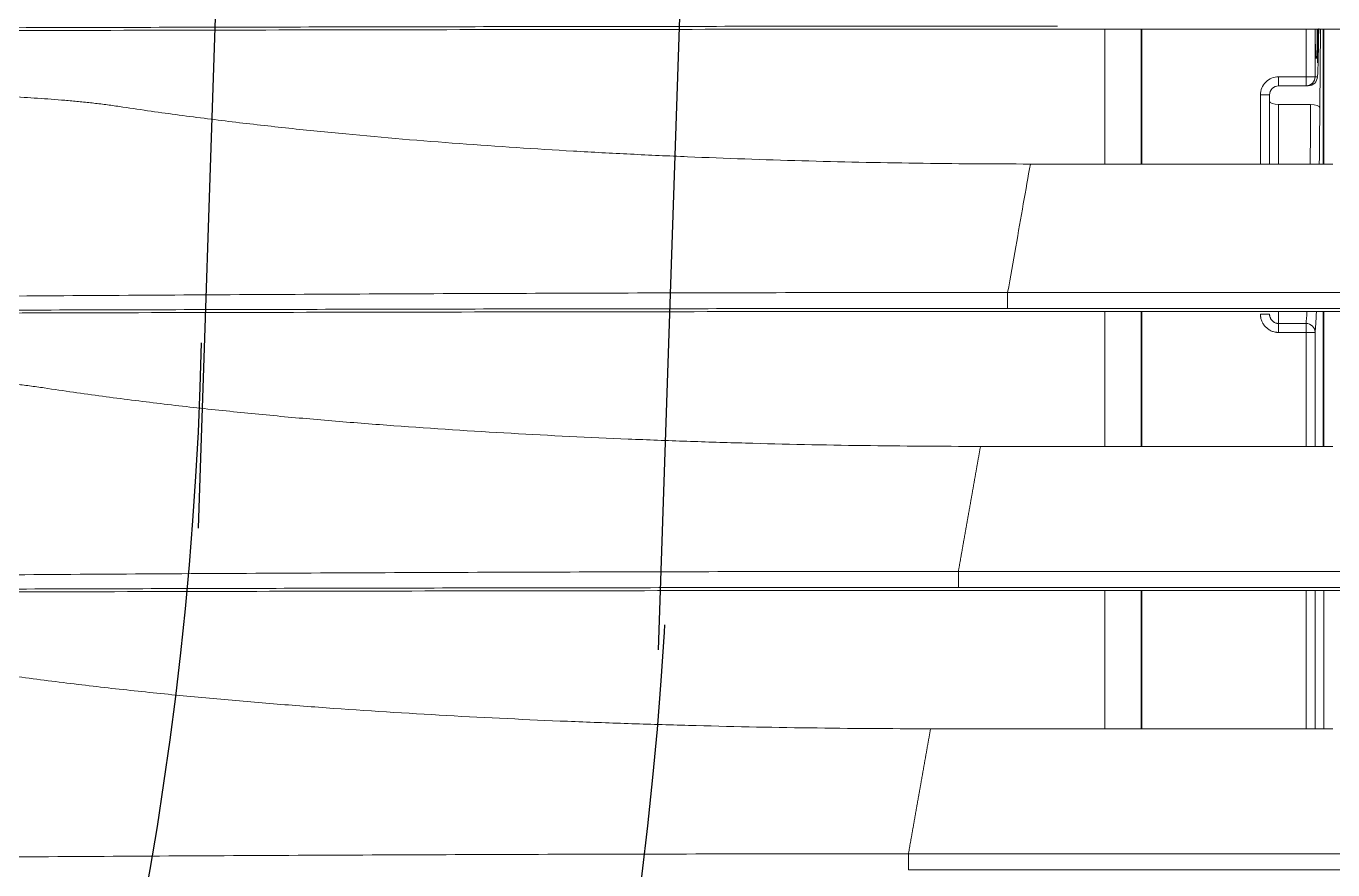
# Model space of a CAD drawing. Header units: inches. Extents: x 3778 to 56227, y -16914 to 35091.
# Drawn here: x 42166.6 to 42238.1, y -12929.1 to -12883 of the extents above; entities that cross this region are included whole.
import ezdxf

# ---------------------------------------------------------------- set-up
doc = ezdxf.new("R2010")
doc.units = ezdxf.units.IN
doc.header["$LTSCALE"] = 100
doc.header["$MEASUREMENT"] = 0
doc.linetypes.add('DH-HID2', pattern=[1.2, 0.8, -0.4])
doc.layers.add('2-con', color=2, linetype='Continuous')
doc.layers.add('FU-FURM', color=251, linetype='DH-HID2')
doc.layers.add('mark-B', color=2, linetype='Continuous', lineweight=20)

# ---------------------------------------------------------------- blocks, each defined once
blk = doc.blocks.new('cjscjdeh')
at = {"layer": 'FU-FURM', "color": 8}
for p, q in [((150018.99, 67933.385), (150029.648, 68251.525)), ((150044.153, 67926.742), (150055.033, 68251.493))]:
    blk.add_line(p, q, dxfattribs=at)
for centre, radius, start, end in [((149824.958, 67948.113), 194.252, 270.76696, 358.64347), ((149831.274, 67940.798), 213.601, 270.767, 358.64329)]:
    blk.add_arc(centre, radius, start, end, dxfattribs=at)
blk = doc.blocks.new('무풍1WAY 대형')
at = {"layer": 'mark-B'}
for p, q in [((-469.215, -149.821), (469.197, -149.821)), ((469.197, -150.698), (-469.215, -150.698)), ((467.987, -157.535), (445.981, -157.535)), ((446.482, -165.092), (446.482, -157.534)), ((446.951, -165.092), (446.951, -157.535)), ((447.449, -157.535), (447.449, -165.092)), ((456.427, -157.535), (456.427, -165.09)), ((456.459, -165.091), (456.459, -157.536)), ((458.451, -157.536), (458.451, -165.091)), ((466.652, -165.092), (298.977, -165.092)), ((-466.485, -165.257), (466.466, -165.257)), ((466.466, -166.134), (-466.485, -166.134)), ((446.482, -180.343), (446.482, -172.969)), ((456.427, -172.969), (456.427, -180.343)), ((458.451, -172.969), (458.451, -180.342)), ((465.257, -172.971), (445.981, -172.971)), ((446.514, -180.345), (446.514, -172.972)), ((446.951, -179.198), (446.951, -172.971)), ((447.449, -172.971), (447.449, -179.198)), ((456.459, -180.344), (456.459, -172.97)), ((446.951, -179.198), (447.449, -179.198)), ((447.449, -179.198), (448.949, -179.198)), ((447.449, -179.69), (447.449, -179.198)), ((448.949, -179.69), (448.949, -179.198)), ((448.949, -179.69), (447.449, -179.69)), ((448.949, -180.344), (448.949, -179.69)), ((-463.788, -180.508), (463.77, -180.508)), ((463.953, -180.344), (298.979, -180.344)), ((449.447, -180.207), (449.945, -180.207)), ((463.769, -181.384), (-463.788, -181.384)), ((462.527, -188.407), (445.981, -188.407)), ((446.482, -195.778), (446.482, -188.405)), ((446.514, -195.78), (446.514, -188.408)), ((448.949, -191.661), (448.949, -188.407)), ((449.447, -192.182), (449.447, -188.407)), ((449.945, -188.407), (449.945, -192.182)), ((456.427, -188.406), (456.427, -195.78)), ((456.459, -195.778), (456.459, -188.405)), ((458.451, -188.405), (458.451, -195.777)), ((446.656, -195.78), (446.698, -191.492)), ((447.196, -191.661), (448.949, -191.661)), ((449.447, -192.182), (449.945, -192.182)), ((447.329, -192.68), (447.449, -192.68)), ((447.449, -192.68), (448.949, -192.68)), ((447.449, -192.68), (447.449, -193.178)), ((448.949, -192.68), (448.949, -193.178)), ((446.951, -193.178), (446.832, -193.178)), ((446.951, -195.78), (446.951, -193.178)), ((446.951, -193.178), (447.449, -193.178)), ((447.449, -193.178), (447.449, -195.78)), ((448.949, -193.178), (447.449, -193.178)), ((446.824, -193.933), (446.824, -195.78)), ((446.87, -194.199), (446.914, -194.199)), ((461.223, -195.78), (298.979, -195.78))]:
    blk.add_line(p, q, dxfattribs=at)
for radius in [0.996, 0.498]:
    blk.add_arc((448.949, -192.182), radius, 270, 0, dxfattribs=at)
for centre, major_axis, ratio, start_param, end_param in [((447.002, -197.886), (0, -18.92), 0.017061, 3.298326, 3.525576), ((447.449, -179.198), (0.495, -0.053), 0.987602, 3.250474, 4.818608), ((447.5, -197.886), (0, -18.422), 0.017522, 3.298326, 3.451893), ((447.002, -197.886), (0, -18.92), 0.017061, 4.187592, 4.367658), ((447.5, -197.886), (0, -18.422), 0.017522, 4.17187, 4.367658), ((447.196, -191.492), (0.498, -0.003), 0.337938, 3.159718, 4.714459), ((448.949, -191.829), (-0.498, 0), 0.337944, 3.141593, 4.712389), ((447.329, -193.178), (0, -0.498), 0.999854, 3.141593, 4.712389), ((447.449, -193.178), (0, -0.498), 0.999854, 3.141593, 4.712389), ((446.832, -198.467), (0, -5.289), 0.017061, 3.141593, 4.188788), ((447.368, -194.199), (0, 0.498), 0.999854, 1.570796, 1.771147), ((447.412, -194.199), (0, 0.498), 0.999854, 1.570796, 1.731997)]:
    blk.add_ellipse(centre, major_axis=major_axis, ratio=ratio, start_param=start_param, end_param=end_param, dxfattribs=at)
for points, knots in [([(469.197, -150.698), (469.197, -150.667), (469.197, -150.629), (469.197, -150.547), (469.197, -150.501), (469.197, -150.407), (469.197, -150.357), (469.197, -150.259), (469.197, -150.21), (469.197, -150.117), (469.197, -150.072), (469.197, -149.992), (469.197, -149.956), (469.197, -149.895), (469.197, -149.871), (469.197, -149.836), (469.197, -149.825), (469.197, -149.821)], [0, 0, 0, 0, 0.125, 0.125, 0.25, 0.25, 0.375, 0.375, 0.5, 0.5, 0.625, 0.625, 0.75, 0.75, 0.875, 0.875, 1, 1, 1, 1]), ([(598.621, -149.995), (597.272, -149.995), (595.923, -149.996), (593.224, -150), (591.875, -150.003), (587.828, -150.013), (585.131, -150.022), (577.04, -150.058), (571.648, -150.091), (563.562, -150.151), (560.866, -150.172), (555.476, -150.217), (552.781, -150.24), (547.391, -150.287), (544.696, -150.311), (539.307, -150.358), (536.612, -150.382), (531.222, -150.427), (528.527, -150.449), (523.136, -150.49), (520.441, -150.51), (515.049, -150.547), (512.353, -150.564), (506.96, -150.595), (504.264, -150.609), (496.174, -150.646), (490.78, -150.666), (482.687, -150.685), (479.989, -150.69), (475.942, -150.695), (474.593, -150.696), (472.57, -150.698), (471.558, -150.698), (470.546, -150.698), (469.871, -150.698), (469.534, -150.698), (469.197, -150.698)], [0, 0, 0, 0, 0.03125, 0.03125, 0.0625, 0.0625, 0.125, 0.125, 0.25, 0.25, 0.3125, 0.3125, 0.375, 0.375, 0.4375, 0.4375, 0.5, 0.5, 0.5625, 0.5625, 0.625, 0.625, 0.6875, 0.6875, 0.75, 0.75, 0.875, 0.875, 0.9375, 0.9375, 0.96875, 0.96875, 0.984375, 0.992188, 0.992188, 1, 1, 1, 1]), ([(467.987, -157.535), (467.992, -157.511), (468, -157.463), (468.013, -157.39), (468.026, -157.317), (468.039, -157.243), (468.052, -157.17), (468.065, -157.096), (468.078, -157.022), (468.091, -156.948), (468.104, -156.874), (468.117, -156.799), (468.131, -156.725), (468.144, -156.65), (468.157, -156.575), (468.17, -156.5), (468.184, -156.424), (468.197, -156.349), (468.211, -156.273), (468.224, -156.197), (468.237, -156.121), (468.251, -156.045), (468.264, -155.969), (468.278, -155.892), (468.292, -155.815), (468.305, -155.738), (468.319, -155.661), (468.332, -155.584), (468.346, -155.506), (468.36, -155.428), (468.374, -155.351), (468.388, -155.272), (468.401, -155.194), (468.415, -155.116), (468.429, -155.037), (468.443, -154.958), (468.457, -154.879), (468.471, -154.8), (468.485, -154.721), (468.499, -154.641), (468.513, -154.562), (468.527, -154.482), (468.542, -154.402), (468.556, -154.321), (468.57, -154.241), (468.584, -154.16), (468.599, -154.08), (468.613, -153.999), (468.627, -153.917), (468.642, -153.836), (468.656, -153.755), (468.67, -153.673), (468.685, -153.591), (468.699, -153.509), (468.714, -153.427), (468.729, -153.344), (468.743, -153.262), (468.758, -153.179), (468.772, -153.096), (468.787, -153.013), (468.802, -152.929), (468.817, -152.846), (468.832, -152.762), (468.846, -152.678), (468.861, -152.594), (468.876, -152.51), (468.891, -152.425), (468.906, -152.341), (468.921, -152.256), (468.936, -152.171), (468.951, -152.086), (468.966, -152), (468.981, -151.915), (468.997, -151.829), (469.012, -151.743), (469.027, -151.657), (469.042, -151.571), (469.057, -151.485), (469.073, -151.398), (469.088, -151.311), (469.104, -151.224), (469.119, -151.137), (469.134, -151.05), (469.15, -150.962), (469.165, -150.874), (469.181, -150.786), (469.191, -150.728), (469.197, -150.698)], [0, 0, 0, 0, 0.01175, 0.0235, 0.03525, 0.046998, 0.058747, 0.070495, 0.082243, 0.09399, 0.105737, 0.117484, 0.12923, 0.140977, 0.152723, 0.164469, 0.176214, 0.18796, 0.199706, 0.211452, 0.223197, 0.234943, 0.246689, 0.258435, 0.270181, 0.281927, 0.293673, 0.30542, 0.317166, 0.328914, 0.340661, 0.352409, 0.364157, 0.375906, 0.387655, 0.399404, 0.411154, 0.422905, 0.434656, 0.446408, 0.45816, 0.469913, 0.481667, 0.493421, 0.505177, 0.516933, 0.52869, 0.540447, 0.552206, 0.563965, 0.575726, 0.587487, 0.59925, 0.611013, 0.622778, 0.634544, 0.64631, 0.658078, 0.669848, 0.681618, 0.69339, 0.705163, 0.716937, 0.728713, 0.74049, 0.752268, 0.764048, 0.77583, 0.787613, 0.799397, 0.811183, 0.822971, 0.83476, 0.846551, 0.858344, 0.870138, 0.881934, 0.893732, 0.905532, 0.917334, 0.929137, 0.940943, 0.95275, 0.96456, 0.976371, 0.988184, 1, 1, 1, 1]), ([(520.762, -160.79), (519.671, -160.624), (518.58, -160.469), (516.395, -160.176), (515.302, -160.039), (513.114, -159.78), (512.019, -159.658), (509.828, -159.429), (508.732, -159.321), (506.538, -159.118), (505.441, -159.022), (503.245, -158.842), (502.147, -158.758), (498.85, -158.519), (496.651, -158.38), (492.248, -158.136), (490.045, -158.031), (486.738, -157.896), (485.636, -157.855), (483.43, -157.78), (482.327, -157.747), (479.018, -157.657), (476.812, -157.612), (472.4, -157.551), (470.194, -157.535), (467.987, -157.535)], [0, 0, 0, 0, 0.0625, 0.0625, 0.125, 0.125, 0.1875, 0.1875, 0.25, 0.25, 0.3125, 0.3125, 0.375, 0.375, 0.5, 0.5, 0.625, 0.625, 0.6875, 0.6875, 0.75, 0.75, 0.875, 0.875, 1, 1, 1, 1]), ([(466.466, -165.257), (468.895, -165.257), (471.323, -165.256), (476.179, -165.254), (478.607, -165.252), (485.89, -165.244), (490.744, -165.237), (498.026, -165.223), (500.453, -165.218), (505.306, -165.206), (507.733, -165.201), (512.586, -165.188), (517.438, -165.174), (524.716, -165.153), (531.993, -165.13), (536.844, -165.114), (541.695, -165.098), (544.121, -165.09), (548.972, -165.074), (551.398, -165.067), (558.675, -165.044), (563.527, -165.03), (573.233, -165.007), (578.088, -164.997), (582.943, -164.991)], [0, 0, 0, 0, 0.0625, 0.0625, 0.125, 0.125, 0.25, 0.25, 0.3125, 0.3125, 0.375, 0.375, 0.4375, 0.5, 0.5625, 0.625, 0.625, 0.6875, 0.6875, 0.75, 0.75, 0.875, 0.875, 1, 1, 1, 1]), ([(466.652, -165.092), (470.425, -165.092), (474.198, -165.091), (481.743, -165.085), (485.515, -165.081), (493.058, -165.07), (496.83, -165.063), (504.372, -165.048), (508.143, -165.039), (515.684, -165.02), (519.454, -165.01), (526.994, -164.989), (530.763, -164.977), (538.302, -164.955), (542.071, -164.943), (549.61, -164.921), (553.38, -164.91), (557.15, -164.9)], [0, 0, 0, 0, 0.125, 0.125, 0.25, 0.25, 0.375, 0.375, 0.5, 0.5, 0.625, 0.625, 0.75, 0.75, 0.875, 0.875, 1, 1, 1, 1]), ([(466.466, -165.257), (466.466, -165.26), (466.466, -165.271), (466.466, -165.306), (466.466, -165.331), (466.466, -165.391), (466.466, -165.427), (466.466, -165.508), (466.466, -165.552), (466.466, -165.646), (466.466, -165.695), (466.466, -165.793), (466.466, -165.842), (466.466, -165.937), (466.466, -165.982), (466.466, -166.065), (466.466, -166.102), (466.466, -166.134)], [0, 0, 0, 0, 0.125, 0.125, 0.25, 0.25, 0.375, 0.375, 0.5, 0.5, 0.625, 0.625, 0.75, 0.75, 0.875, 0.875, 1, 1, 1, 1]), ([(595.882, -165.463), (594.533, -165.464), (593.184, -165.465), (590.486, -165.468), (589.137, -165.471), (585.091, -165.48), (582.394, -165.489), (574.304, -165.524), (568.913, -165.556), (560.826, -165.613), (558.131, -165.633), (552.741, -165.676), (550.046, -165.698), (544.656, -165.743), (541.961, -165.766), (536.571, -165.812), (533.876, -165.834), (528.486, -165.877), (525.791, -165.898), (520.4, -165.938), (517.705, -165.956), (512.313, -165.991), (509.617, -166.007), (504.225, -166.036), (501.528, -166.05), (493.439, -166.085), (488.046, -166.103), (479.954, -166.122), (477.257, -166.126), (473.211, -166.131), (471.862, -166.132), (469.839, -166.133), (468.827, -166.134), (467.815, -166.134), (467.141, -166.134), (466.804, -166.134), (466.466, -166.134)], [0, 0, 0, 0, 0.03125, 0.03125, 0.0625, 0.0625, 0.125, 0.125, 0.25, 0.25, 0.3125, 0.3125, 0.375, 0.375, 0.4375, 0.4375, 0.5, 0.5, 0.5625, 0.5625, 0.625, 0.625, 0.6875, 0.6875, 0.75, 0.75, 0.875, 0.875, 0.9375, 0.9375, 0.96875, 0.96875, 0.984375, 0.992188, 0.992188, 1, 1, 1, 1]), ([(465.257, -172.971), (465.262, -172.947), (465.27, -172.898), (465.283, -172.825), (465.296, -172.752), (465.309, -172.679), (465.322, -172.605), (465.335, -172.532), (465.348, -172.458), (465.361, -172.384), (465.374, -172.309), (465.387, -172.235), (465.401, -172.16), (465.414, -172.086), (465.427, -172.011), (465.44, -171.935), (465.454, -171.86), (465.467, -171.785), (465.48, -171.709), (465.494, -171.633), (465.507, -171.557), (465.521, -171.481), (465.534, -171.404), (465.548, -171.328), (465.561, -171.251), (465.575, -171.174), (465.589, -171.097), (465.602, -171.019), (465.616, -170.942), (465.63, -170.864), (465.644, -170.786), (465.657, -170.708), (465.671, -170.63), (465.685, -170.551), (465.699, -170.473), (465.713, -170.394), (465.727, -170.315), (465.741, -170.236), (465.755, -170.157), (465.769, -170.077), (465.783, -169.997), (465.797, -169.917), (465.811, -169.837), (465.826, -169.757), (465.84, -169.677), (465.854, -169.596), (465.868, -169.515), (465.883, -169.434), (465.897, -169.353), (465.912, -169.272), (465.926, -169.19), (465.94, -169.109), (465.955, -169.027), (465.969, -168.945), (465.984, -168.862), (465.999, -168.78), (466.013, -168.697), (466.028, -168.614), (466.042, -168.531), (466.057, -168.448), (466.072, -168.365), (466.087, -168.281), (466.101, -168.198), (466.116, -168.114), (466.131, -168.03), (466.146, -167.945), (466.161, -167.861), (466.176, -167.776), (466.191, -167.692), (466.206, -167.607), (466.221, -167.521), (466.236, -167.436), (466.251, -167.351), (466.266, -167.265), (466.282, -167.179), (466.297, -167.093), (466.312, -167.007), (466.327, -166.92), (466.343, -166.834), (466.358, -166.747), (466.373, -166.66), (466.389, -166.573), (466.404, -166.485), (466.42, -166.398), (466.435, -166.31), (466.451, -166.222), (466.461, -166.163), (466.466, -166.134)], [0, 0, 0, 0, 0.01175, 0.0235, 0.03525, 0.046998, 0.058747, 0.070495, 0.082243, 0.09399, 0.105737, 0.117484, 0.12923, 0.140977, 0.152723, 0.164469, 0.176214, 0.18796, 0.199706, 0.211452, 0.223197, 0.234943, 0.246689, 0.258435, 0.270181, 0.281927, 0.293673, 0.30542, 0.317166, 0.328914, 0.340661, 0.352409, 0.364157, 0.375906, 0.387655, 0.399404, 0.411154, 0.422905, 0.434656, 0.446408, 0.45816, 0.469913, 0.481667, 0.493421, 0.505177, 0.516933, 0.52869, 0.540447, 0.552206, 0.563965, 0.575726, 0.587487, 0.59925, 0.611013, 0.622778, 0.634544, 0.64631, 0.658078, 0.669848, 0.681618, 0.69339, 0.705163, 0.716937, 0.728713, 0.74049, 0.752268, 0.764048, 0.77583, 0.787613, 0.799397, 0.811183, 0.822971, 0.83476, 0.846551, 0.858344, 0.870138, 0.881934, 0.893732, 0.905532, 0.917334, 0.929137, 0.940943, 0.95275, 0.96456, 0.976371, 0.988184, 1, 1, 1, 1]), ([(516.463, -176.166), (515.405, -176.005), (514.345, -175.854), (512.226, -175.568), (511.165, -175.434), (509.042, -175.181), (507.98, -175.062), (505.854, -174.837), (504.791, -174.732), (502.663, -174.532), (501.598, -174.438), (499.468, -174.261), (498.402, -174.178), (495.204, -173.942), (493.07, -173.805), (488.798, -173.564), (486.661, -173.46), (483.453, -173.327), (482.383, -173.286), (480.778, -173.231), (480.243, -173.214), (479.172, -173.18), (478.637, -173.165), (475.961, -173.091), (473.821, -173.046), (469.539, -172.986), (467.398, -172.971), (465.257, -172.971)], [0, 0, 0, 0, 0.0625, 0.0625, 0.125, 0.125, 0.1875, 0.1875, 0.25, 0.25, 0.3125, 0.3125, 0.375, 0.375, 0.5, 0.5, 0.625, 0.625, 0.6875, 0.6875, 0.71875, 0.71875, 0.75, 0.75, 0.875, 0.875, 1, 1, 1, 1]), ([(516.463, -176.166), (516.596, -176.186), (516.73, -176.206), (516.998, -176.243), (517.132, -176.261), (517.535, -176.312), (517.803, -176.343), (518.34, -176.403), (518.609, -176.43), (519.146, -176.482), (519.415, -176.507), (520.221, -176.577), (520.758, -176.618), (521.833, -176.691), (522.37, -176.723), (522.908, -176.752)], [0, 0, 0, 0, 0.0625, 0.0625, 0.125, 0.125, 0.25, 0.25, 0.375, 0.375, 0.5, 0.5, 0.75, 0.75, 1, 1, 1, 1]), ([(448.949, -179.198), (448.982, -179.198), (449.015, -179.2), (449.064, -179.205), (449.081, -179.207), (449.113, -179.212), (449.13, -179.215), (449.21, -179.231), (449.272, -179.251), (449.363, -179.289), (449.392, -179.303), (449.45, -179.335), (449.478, -179.352), (449.559, -179.407), (449.609, -179.449), (449.678, -179.519), (449.7, -179.544), (449.741, -179.595), (449.761, -179.621), (449.788, -179.663), (449.796, -179.677), (449.813, -179.705), (449.821, -179.72), (449.844, -179.763), (449.858, -179.793), (449.895, -179.884), (449.913, -179.946), (449.929, -180.027), (449.932, -180.043), (449.937, -180.076), (449.943, -180.125), (449.945, -180.174), (449.945, -180.207)], [0, 0, 0, 0, 0.0625, 0.0625, 0.09375, 0.09375, 0.125, 0.125, 0.25, 0.25, 0.3125, 0.3125, 0.375, 0.375, 0.5, 0.5, 0.5625, 0.5625, 0.625, 0.625, 0.65625, 0.65625, 0.6875, 0.6875, 0.75, 0.75, 0.875, 0.875, 0.90625, 0.90625, 0.9375, 1, 1, 1, 1]), ([(449.447, -180.207), (449.447, -180.191), (449.446, -180.174), (449.443, -180.141), (449.441, -180.125), (449.432, -180.076), (449.423, -180.044), (449.405, -179.998), (449.398, -179.983), (449.383, -179.953), (449.375, -179.939), (449.357, -179.91), (449.348, -179.897), (449.328, -179.87), (449.317, -179.858), (449.282, -179.821), (449.257, -179.8), (449.217, -179.771), (449.203, -179.762), (449.174, -179.745), (449.159, -179.738), (449.113, -179.718), (449.081, -179.707), (449.032, -179.697), (449.016, -179.694), (448.982, -179.691), (448.966, -179.69), (448.949, -179.69)], [0, 0, 0, 0, 0.0625, 0.0625, 0.125, 0.125, 0.25, 0.25, 0.3125, 0.3125, 0.375, 0.375, 0.4375, 0.4375, 0.5, 0.5, 0.625, 0.625, 0.6875, 0.6875, 0.75, 0.75, 0.875, 0.875, 0.9375, 0.9375, 1, 1, 1, 1]), ([(463.77, -180.508), (466.197, -180.508), (468.625, -180.508), (473.479, -180.505), (475.907, -180.503), (483.188, -180.496), (488.041, -180.489), (495.321, -180.476), (497.747, -180.471), (502.6, -180.46), (505.026, -180.455), (509.878, -180.443), (514.73, -180.43), (522.006, -180.409), (529.282, -180.387), (534.133, -180.372), (538.983, -180.358), (541.408, -180.35), (546.258, -180.335), (548.684, -180.328), (555.96, -180.307), (560.811, -180.294), (570.516, -180.272), (575.369, -180.263), (580.223, -180.257)], [0, 0, 0, 0, 0.0625, 0.0625, 0.125, 0.125, 0.25, 0.25, 0.3125, 0.3125, 0.375, 0.375, 0.4375, 0.5, 0.5625, 0.625, 0.625, 0.6875, 0.6875, 0.75, 0.75, 0.875, 0.875, 1, 1, 1, 1]), ([(463.77, -181.382), (463.77, -181.351), (463.77, -181.313), (463.77, -181.23), (463.77, -181.185), (463.77, -181.091), (463.77, -181.041), (463.77, -180.944), (463.77, -180.895), (463.77, -180.802), (463.77, -180.758), (463.77, -180.678), (463.77, -180.642), (463.77, -180.582), (463.77, -180.557), (463.77, -180.522), (463.77, -180.512), (463.77, -180.508)], [0, 0, 0, 0, 0.125, 0.125, 0.25, 0.25, 0.375, 0.375, 0.5, 0.5, 0.625, 0.625, 0.75, 0.75, 0.875, 0.875, 1, 1, 1, 1]), ([(593.332, -180.731), (591.981, -180.731), (590.631, -180.732), (587.93, -180.735), (586.58, -180.738), (582.529, -180.747), (579.829, -180.755), (571.73, -180.788), (566.332, -180.82), (558.236, -180.875), (555.538, -180.895), (550.141, -180.937), (547.443, -180.958), (542.047, -181.002), (539.349, -181.025), (533.953, -181.069), (531.255, -181.091), (525.858, -181.133), (523.16, -181.153), (517.763, -181.192), (515.064, -181.21), (509.667, -181.244), (506.968, -181.26), (501.569, -181.289), (498.87, -181.302), (490.771, -181.336), (485.372, -181.354), (477.272, -181.372), (474.572, -181.377), (469.171, -181.383), (466.47, -181.384), (463.77, -181.384)], [0, 0, 0, 0, 0.03125, 0.03125, 0.0625, 0.0625, 0.125, 0.125, 0.25, 0.25, 0.3125, 0.3125, 0.375, 0.375, 0.4375, 0.4375, 0.5, 0.5, 0.5625, 0.5625, 0.625, 0.625, 0.6875, 0.6875, 0.75, 0.75, 0.875, 0.875, 0.9375, 0.9375, 1, 1, 1, 1]), ([(463.953, -180.344), (467.724, -180.344), (471.495, -180.343), (479.036, -180.337), (482.806, -180.333), (490.346, -180.322), (494.115, -180.316), (501.654, -180.301), (505.423, -180.293), (512.96, -180.275), (516.728, -180.265), (524.265, -180.245), (528.032, -180.235), (535.568, -180.213), (539.336, -180.203), (546.872, -180.182), (550.64, -180.172), (554.408, -180.162)], [0, 0, 0, 0, 0.125, 0.125, 0.25, 0.25, 0.375, 0.375, 0.5, 0.5, 0.625, 0.625, 0.75, 0.75, 0.875, 0.875, 1, 1, 1, 1]), ([(463.77, -181.382), (463.467, -183.092), (463.039, -185.513), (462.651, -187.705), (462.527, -188.407)], [0, 0, 0, 0, 0.668046, 1, 1, 1, 1]), ([(462.527, -188.407), (464.611, -188.407), (466.695, -188.422), (470.861, -188.481), (472.944, -188.525), (477.11, -188.642), (479.193, -188.715), (482.316, -188.847), (483.358, -188.894), (484.919, -188.972), (485.44, -188.998), (486.481, -189.054), (487.001, -189.083), (489.603, -189.232), (491.682, -189.368), (495.835, -189.678), (497.908, -189.852), (501.014, -190.147), (502.048, -190.251), (504.115, -190.472), (505.148, -190.589), (507.211, -190.837), (508.242, -190.968), (510.301, -191.246), (511.329, -191.394), (512.356, -191.55)], [0, 0, 0, 0, 0.125, 0.125, 0.25, 0.25, 0.375, 0.375, 0.4375, 0.4375, 0.46875, 0.46875, 0.5, 0.5, 0.625, 0.625, 0.75, 0.75, 0.8125, 0.8125, 0.875, 0.875, 0.9375, 0.9375, 1, 1, 1, 1]), ([(512.356, -191.55), (512.603, -191.588), (512.851, -191.622), (513.348, -191.686), (513.596, -191.715), (514.093, -191.77), (514.342, -191.796), (514.839, -191.844), (515.087, -191.867), (515.833, -191.931), (516.33, -191.969), (517.075, -192.019), (517.324, -192.035), (517.821, -192.064), (518.07, -192.078), (518.318, -192.091)], [0, 0, 0, 0, 0.125, 0.125, 0.25, 0.25, 0.375, 0.375, 0.5, 0.5, 0.75, 0.75, 0.875, 0.875, 1, 1, 1, 1]), ([(446.767, -195.741), (446.769, -195.634), (446.77, -195.531), (446.773, -195.366), (446.774, -195.301), (446.777, -195.176), (446.778, -195.116), (446.782, -194.944), (446.785, -194.84), (446.789, -194.7), (446.791, -194.656), (446.793, -194.574), (446.795, -194.536), (446.797, -194.482), (446.798, -194.465), (446.799, -194.441), (446.8, -194.433), (446.8, -194.418), (446.802, -194.379), (446.81, -194.215), (446.818, -194.058), (446.824, -193.933)], [0, 0, 0, 0, 0.108916, 0.108916, 0.183173, 0.183173, 0.25743, 0.25743, 0.405944, 0.405944, 0.480201, 0.480201, 0.554458, 0.554458, 0.591587, 0.591587, 0.610151, 0.610151, 0.628715, 0.702972, 1, 1, 1, 1]), ([(446.841, -195.11), (446.841, -195.1), (446.842, -195.091), (446.842, -195.027), (446.844, -194.922), (446.845, -194.826), (446.847, -194.735), (446.847, -194.691), (446.849, -194.64), (446.849, -194.629), (446.849, -194.609), (446.85, -194.58), (446.851, -194.552), (446.852, -194.498), (446.854, -194.432), (446.856, -194.377), (446.857, -194.339), (446.858, -194.328), (446.859, -194.305), (446.859, -194.295), (446.861, -194.267), (446.863, -194.235), (446.865, -194.216), (446.868, -194.203), (446.869, -194.199), (446.87, -194.199)], [0, 0, 0, 0, 0.017295, 0.017295, 0.115566, 0.213836, 0.213836, 0.312107, 0.312107, 0.336674, 0.336674, 0.361242, 0.410377, 0.410377, 0.508648, 0.606918, 0.606918, 0.656053, 0.656053, 0.705189, 0.705189, 0.803459, 0.90173, 0.90173, 1, 1, 1, 1]), ([(446.914, -194.199), (446.915, -194.199), (446.917, -194.206), (446.921, -194.235), (446.923, -194.266), (446.924, -194.294), (446.925, -194.305), (446.926, -194.326), (446.926, -194.338), (446.928, -194.375), (446.929, -194.403), (446.93, -194.448), (446.931, -194.464), (446.932, -194.497), (446.932, -194.515), (446.934, -194.568), (446.935, -194.645), (446.937, -194.73), (446.938, -194.803), (446.939, -194.831), (446.939, -194.861)], [0, 0, 0, 0, 0.116228, 0.232457, 0.348685, 0.348685, 0.4068, 0.4068, 0.464914, 0.464914, 0.581142, 0.581142, 0.639257, 0.639257, 0.697371, 0.697371, 0.813599, 0.929828, 0.929828, 1, 1, 1, 1]), ([(446.922, -194.277), (446.922, -194.277), (446.922, -194.28), (446.925, -194.323), (446.932, -194.487), (446.937, -194.708), (446.939, -194.871)], [0, 0, 0, 0, 0.034942, 0.19986, 0.526191, 1, 1, 1, 1]), ([(446.837, -195.779), (446.837, -195.753), (446.837, -195.728), (446.837, -195.671), (446.837, -195.639), (446.838, -195.546), (446.838, -195.424), (446.839, -195.307), (446.84, -195.221), (446.84, -195.192), (446.841, -195.146), (446.841, -195.128), (446.841, -195.11)], [0, 0, 0, 0, 0.107409, 0.107409, 0.241673, 0.241673, 0.510202, 0.778731, 0.778731, 0.912996, 0.912996, 1, 1, 1, 1]), ([(446.939, -194.861), (446.94, -194.88), (446.94, -194.899), (446.94, -194.932), (446.94, -194.945), (446.941, -194.97), (446.941, -195.009), (446.942, -195.049), (446.943, -195.129), (446.944, -195.239), (446.945, -195.356), (446.945, -195.445), (446.946, -195.475), (446.946, -195.537), (446.946, -195.568), (446.947, -195.657), (446.947, -195.715), (446.947, -195.774)], [0, 0, 0, 0, 0.074293, 0.074293, 0.121164, 0.121164, 0.168036, 0.261779, 0.261779, 0.449264, 0.63675, 0.63675, 0.730493, 0.730493, 0.824235, 0.824235, 1, 1, 1, 1]), ([(461.039, -195.944), (463.467, -195.944), (465.894, -195.943), (470.748, -195.941), (478.028, -195.936), (485.307, -195.927), (492.586, -195.915), (495.012, -195.911), (499.864, -195.902), (502.29, -195.897), (507.142, -195.886), (511.994, -195.875), (519.27, -195.857), (526.546, -195.838), (531.396, -195.824), (536.247, -195.811), (538.672, -195.805), (543.522, -195.792), (545.947, -195.785), (553.224, -195.766), (558.075, -195.755), (567.778, -195.735), (572.631, -195.727), (577.484, -195.721)], [0, 0, 0, 0, 0.0625, 0.0625, 0.125, 0.25, 0.25, 0.3125, 0.3125, 0.375, 0.375, 0.4375, 0.5, 0.5625, 0.625, 0.625, 0.6875, 0.6875, 0.75, 0.75, 0.875, 0.875, 1, 1, 1, 1]), ([(551.681, -195.621), (547.912, -195.629), (544.144, -195.638), (536.607, -195.656), (532.839, -195.666), (525.303, -195.684), (521.535, -195.694), (513.998, -195.711), (510.229, -195.72), (502.692, -195.735), (498.923, -195.743), (491.384, -195.755), (487.615, -195.761), (480.075, -195.77), (476.305, -195.774), (468.764, -195.778), (464.994, -195.78), (461.223, -195.78)], [0, 0, 0, 0, 0.125, 0.125, 0.25, 0.25, 0.375, 0.375, 0.5, 0.5, 0.625, 0.625, 0.75, 0.75, 0.875, 0.875, 1, 1, 1, 1])]:
    blk.add_open_spline(points, degree=3, knots=knots, dxfattribs=at)
blk = doc.blocks.new('dpdjzjs')
at = {"layer": 'mark-B', "rotation": 180}
blk.add_blockref('무풍1WAY 대형', (178654.915, 88751.491), dxfattribs=at)

msp = doc.modelspace()

# ---------------------------------------------------------------- block references
msp.add_blockref('cjscjdeh', (-107842.967, -80843.836))
at = {"layer": '2-con'}
msp.add_blockref('dpdjzjs', (-135970.865, -101830.442), dxfattribs=at)

doc.saveas('drawing.dxf')
